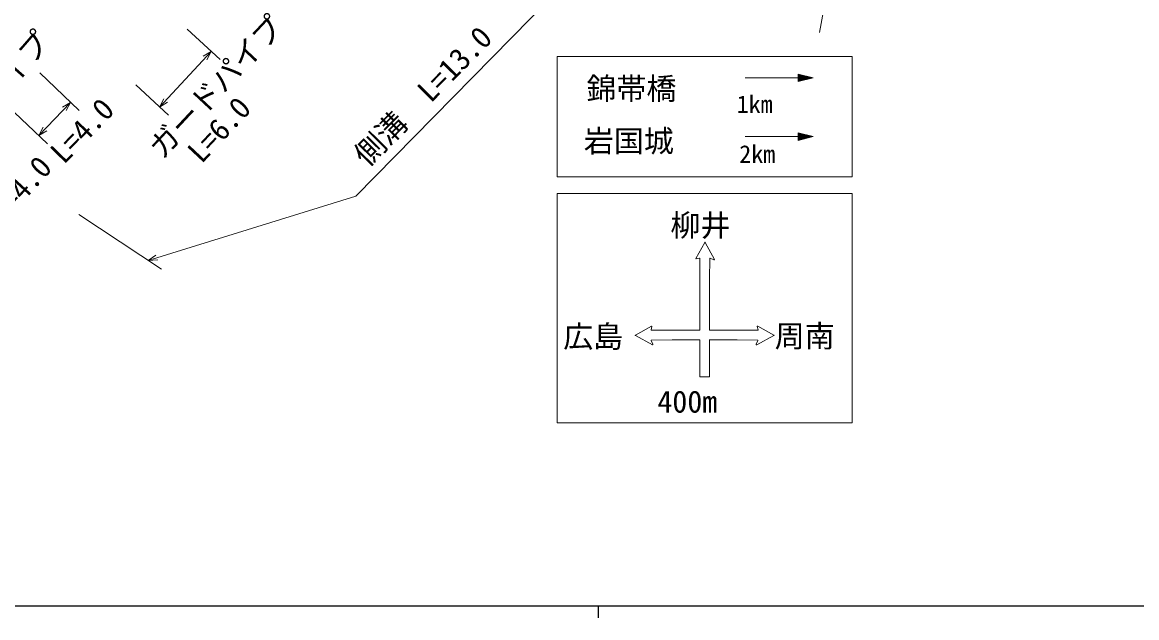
# Model space of a CAD drawing. Units: millimetres, scale not verified. Extents: x 40000 to 680000, y 20000 to 380000.
# Drawn here: x 120056 to 212828, y 204000 to 253519 of the extents above; entities that cross this region are included whole.
import ezdxf
from ezdxf.enums import TextEntityAlignment as Align

# ---------------------------------------------------------------- set-up
doc = ezdxf.new("R2010")
doc.units = ezdxf.units.MM
doc.header["$LTSCALE"] = 1000
for name, color, linetype, lineweight in [('M-BMK-HTXT', 7, 'Continuous', 13), ('M-BMK-STRC', 7, 'Continuous', 13), ('M-TTL-BAND', 7, 'Continuous', 25)]:
    doc.layers.add(name, color=color, linetype=linetype, lineweight=lineweight)
doc.styles.add('ＭＳ ゴシック', font='')
doc.styles.get('ＭＳ ゴシック').set_extended_font_data('MS Gothic')

msp = doc.modelspace()

# ---------------------------------------------------------------- linework, layer by layer
at = {"layer": 'M-BMK-HTXT'}
for p, q in [((186413, 252671), (188563, 264216)), ((147809, 239069), (165519, 257055)), ((133794, 252942), (136515, 250417)), ((135782, 251097), (131486, 246468)), ((135114, 250694), (135782, 251097)), ((135782, 251097), (135429, 250402)), ((121503, 249318), (124796, 246173)), ((132219, 245788), (129498, 248314)), ((124073, 246863), (121430, 244097)), ((123399, 246470), (124073, 246863)), ((124073, 246863), (123709, 246173)), ((131486, 246468), (131839, 247163)), ((132154, 246871), (131486, 246468)), ((122153, 243407), (118861, 246552)), ((121430, 244097), (121794, 244787)), ((122104, 244491), (121430, 244097)), ((130547, 233697), (147809, 239069)), ((131637, 232974), (124754, 237542)), ((130547, 233697), (131176, 234158)), ((131326, 233755), (130547, 233697))]:
    msp.add_line(p, q, dxfattribs=at)
at = {"layer": 'M-BMK-STRC'}
for p, q in [((164592, 240675), (164592, 250689)), ((164592, 250689), (189149, 250689)), ((189149, 250689), (189149, 240675)), ((180241, 248899), (185890, 248899)), ((185890, 248899), (184640, 249211)), ((184640, 249211), (184640, 248586)), ((184640, 248586), (185890, 248899)), ((184671, 248633), (184671, 249164)), ((184671, 249164), (185758, 248899)), ((185762, 248899), (184671, 248633)), ((184718, 248680), (184718, 249117)), ((184718, 249117), (185633, 248899)), ((185633, 248899), (184718, 248680)), ((184765, 248727), (184765, 249071)), ((184765, 249071), (185508, 248899)), ((185508, 248899), (184765, 248727)), ((184812, 248774), (184812, 249024)), ((184812, 249024), (185380, 248899)), ((185380, 248899), (184812, 248774)), ((184858, 248821), (184858, 248977)), ((184858, 248977), (185255, 248899)), ((185255, 248899), (184858, 248821)), ((184905, 248867), (184905, 248930)), ((184905, 248930), (185127, 248899)), ((184905, 248899), (185127, 248899)), ((185127, 248899), (184905, 248867)), ((180241, 244008), (185890, 244008)), ((185890, 244008), (184640, 244320)), ((184640, 244320), (184640, 243695)), ((184640, 243695), (185890, 244008)), ((184671, 243742), (184671, 244274)), ((184671, 244274), (185758, 244008)), ((185762, 244008), (184671, 243742)), ((184718, 243789), (184718, 244227)), ((184718, 244227), (185633, 244008)), ((185633, 244008), (184718, 243789)), ((184765, 243836), (184765, 244180)), ((184765, 244180), (185508, 244008)), ((185508, 244008), (184765, 243836)), ((184812, 243883), (184812, 244133)), ((184812, 244133), (185380, 244008)), ((185380, 244008), (184812, 243883)), ((184858, 243930), (184858, 244086)), ((184858, 244086), (185255, 244008)), ((185255, 244008), (184858, 243930)), ((184905, 243977), (184905, 244039)), ((184905, 244039), (185127, 244008)), ((184905, 244008), (185127, 244008)), ((185127, 244008), (184905, 243977)), ((189149, 240675), (164592, 240675)), ((189149, 239281), (164592, 239281)), ((164592, 220204), (164592, 239281)), ((166275, 239281), (187522, 239281)), ((189149, 239281), (189149, 220204)), ((176118, 233877), (176863, 235216)), ((176914, 235215), (177672, 233796)), ((176429, 233912), (176151, 233835)), ((176447, 232162), (176465, 233884)), ((177282, 233864), (177264, 232162)), ((177635, 233756), (177322, 233890)), ((176447, 227927), (176447, 232162)), ((177264, 227927), (177264, 232162)), ((172429, 228255), (171092, 227511)), ((172394, 227945), (172471, 228222)), ((181317, 227945), (181240, 228222)), ((181281, 228255), (182619, 227511)), ((171093, 227460), (172510, 226703)), ((174143, 227927), (172422, 227908)), ((176447, 227927), (174143, 227927)), ((177264, 227927), (179568, 227927)), ((179568, 227927), (181289, 227908)), ((182618, 227460), (181201, 226703)), ((172550, 226740), (172416, 227053)), ((172442, 227093), (174143, 227111)), ((176447, 227111), (174143, 227111)), ((176447, 224032), (176447, 227111)), ((177264, 227137), (177264, 224041)), ((177264, 227111), (179568, 227111)), ((181269, 227093), (179568, 227111)), ((181161, 226740), (181295, 227053)), ((176447, 224033), (177265, 224033)), ((164592, 220204), (189149, 220204))]:
    msp.add_line(p, q, dxfattribs=at)
for centre, start, end in [((176888, 235202), 28.11554, 150.89802), ((176143, 233863), 150.89802, 285.50862), ((176436, 233885), 359.39575, 105.50861), ((177311, 233864), 66.78593, 179.39576), ((177646, 233783), 246.78589, 28.11554), ((172443, 228230), 344.49139, 119.10198), ((181267, 228230), 60.89802, 195.50861), ((171106, 227486), 119.10198, 241.88446), ((172422, 227937), 164.49139, 270.60425), ((181289, 227937), 269.39575, 15.50861), ((182605, 227486), 298.11554, 60.89802), ((172442, 227064), 90.60424, 203.21407), ((172524, 226728), 241.88446, 23.21411), ((181187, 226728), 156.78589, 298.11554), ((181268, 227064), 336.78593, 89.39576)]:
    msp.add_arc(centre, 28.8, start, end, dxfattribs=at)
at = {"layer": 'M-TTL-BAND'}
for p, q in [((40000, 205000), (579000, 205000)), ((168000, 205000), (168000, 204000))]:
    msp.add_line(p, q, dxfattribs=at)

# ---------------------------------------------------------------- texts
at = {"layer": 'M-BMK-HTXT', "style": 'ＭＳ ゴシック'}
for s, rotation, p in [('ガードパイプ', 47, (132126, 241683)), ('ガードパイプ', 49, (113079, 240119)), ('側溝\u3000L=13.0', 45.3, (149170, 241031)), ('L=4.0', 45.9, (123908, 241253)), ('L=6.0', 46.9, (135375, 241318)), ('L=4.0', 47.6, (118858, 236371))]:
    msp.add_text(s, height=1833, rotation=rotation, dxfattribs=at).set_placement(p, align=Align.BOTTOM_LEFT)
at = {"layer": 'M-BMK-STRC', "style": 'ＭＳ ゴシック'}
for s, height, p in [('錦帯橋', 1833, (167012, 246539)), ('1km', 1466, (179526, 245538)), ('岩国城', 1833, (166798, 242177)), ('2km', 1466, (179740, 241391)), ('柳井', 1833, (174003, 235167)), ('広島', 1833, (165087, 225924)), ('周南', 1833, (182690, 225957)), ('400m', 1833, (172925, 220503))]:
    msp.add_text(s, height=height, dxfattribs=at).set_placement(p, align=Align.BOTTOM_LEFT)

doc.saveas('drawing.dxf')
